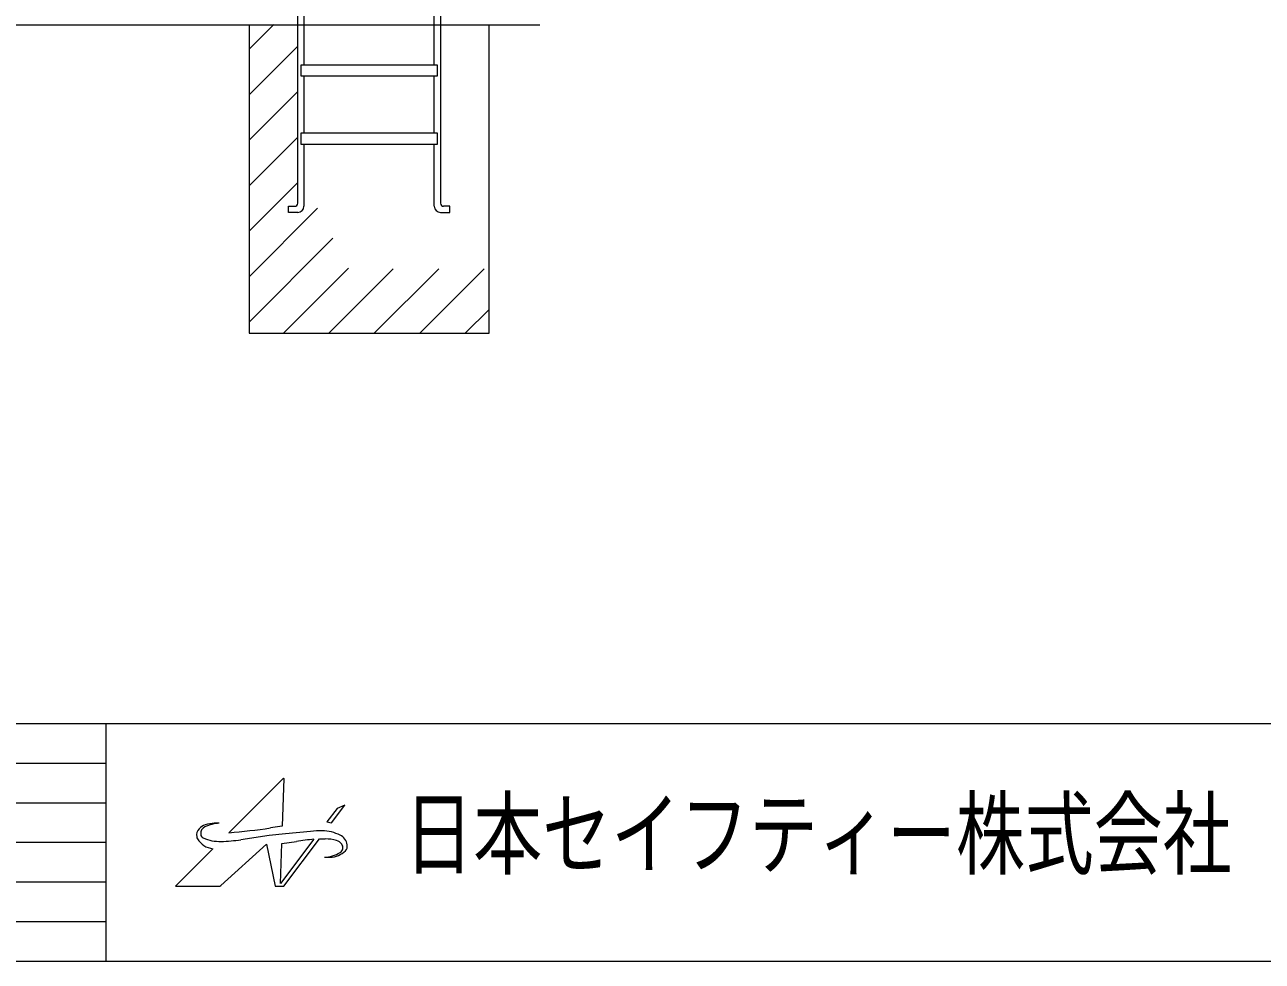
# Model space of a CAD drawing. Units: millimetres, scale not verified. Extents: x -9305 to 9305, y -6415 to 6415.
# Drawn here: x -2166 to 1442, y -6415 to -3684 of the extents above; entities that cross this region are included whole.
import ezdxf
from ezdxf.enums import TextEntityAlignment as Align

# ---------------------------------------------------------------- set-up
doc = ezdxf.new("R2010")
doc.units = ezdxf.units.MM
doc.header["$LTSCALE"] = 40
for name, color, linetype, lineweight in [('0-4_CYG-63', 7, 'Continuous', 9), ('0-A_ﾛｺﾞ', 5, 'Continuous', 9), ('0-B_図面枠', 7, 'Continuous', 9)]:
    doc.layers.add(name, color=color, linetype=linetype, lineweight=lineweight)
doc.styles.add('ＭＳ ゴシック', font='')
doc.styles.get('ＭＳ ゴシック').set_extended_font_data('MS Gothic')

msp = doc.modelspace()

# ---------------------------------------------------------------- linework, layer by layer
at = {"layer": '0-4_CYG-63'}
for p, q in [((-1369.98, -4204.76), (-1369.98, -3636.65)), ((-1352.07, -3636.65), (-1352.07, -3801.81)), ((-972, -3801.81), (-972, -3636.66)), ((-954.09, -3636.66), (-954.09, -4204.76)), ((-8062.68, -3684.4), (-664.56, -3684.4)), ((-1512.25, -3684.08), (-1512.25, -4584.08)), ((-1512.25, -3756), (-1440.33, -3684.08)), ((-812.25, -4584.08), (-812.25, -3684.4)), ((-1512.25, -3888.59), (-1371.25, -3747.59)), ((-963.04, -3801.81), (-1361.02, -3801.81)), ((-1361.02, -3801.81), (-1361.02, -3833.64)), ((-963.04, -3833.64), (-963.04, -3801.81)), ((-1361.02, -3833.64), (-963.04, -3833.64)), ((-1352.07, -3833.64), (-1352.07, -4000.8)), ((-972, -4000.8), (-972, -3833.64)), ((-1512.25, -4021.17), (-1371.25, -3880.17)), ((-963.04, -4000.8), (-1361.02, -4000.8)), ((-1361.02, -4000.8), (-1361.02, -4032.63)), ((-963.04, -4032.63), (-963.04, -4000.8)), ((-1512.25, -4153.75), (-1371.25, -4012.75)), ((-1361.02, -4032.63), (-963.04, -4032.63)), ((-1352.07, -4032.63), (-1352.07, -4213.71)), ((-972, -4213.71), (-972, -4032.63)), ((-1512.25, -4286.34), (-1371.25, -4145.34)), ((-1512.25, -4418.92), (-1312.66, -4219.32)), ((-1396.84, -4231.62), (-1396.84, -4213.71)), ((-1396.84, -4213.71), (-1378.93, -4213.71)), ((-927.23, -4213.71), (-945.14, -4213.71)), ((-927.23, -4231.62), (-927.23, -4213.71)), ((-1369.98, -4231.62), (-1396.84, -4231.62)), ((-954.09, -4231.62), (-927.23, -4231.62)), ((-1512.25, -4551.5), (-1267.46, -4306.72)), ((-1412.25, -4584.08), (-1222.27, -4394.11)), ((-1279.67, -4584.08), (-1091.67, -4396.08)), ((-1147.08, -4584.08), (-959.08, -4396.08)), ((-1014.5, -4584.08), (-826.5, -4396.08)), ((-881.92, -4584.08), (-812.25, -4514.41)), ((-1512.25, -4584.08), (-812.25, -4584.08))]:
    msp.add_line(p, q, dxfattribs=at)
for centre, radius, start, end in [((-1378.93, -4204.76), 8.96, 270, 0), ((-1369.98, -4213.71), 17.91, 270, 0), ((-954.09, -4213.71), 17.91, 180, 270), ((-945.14, -4204.76), 8.96, 180, 270)]:
    msp.add_arc(centre, radius, start, end, dxfattribs=at)
at = {"layer": '0-A_ﾛｺﾞ'}
for p, q in [((-1599.3, -6012.31), (-1602.66, -6012.13)), ((-1416.66, -6071.4), (-1374.27, -6065.41)), ((-1292.42, -6111.75), (-1275.78, -6111.7))]:
    msp.add_line(p, q, dxfattribs=at)
for points in [[(-1571.03, -6040.13), (-1411.29, -5881), (-1410.88, -5882.13), (-1415.22, -6021.44), (-1449.97, -6026.36)], [(-1618.23, -6086.96), (-1726.9, -6195.59), (-1726.42, -6195.73), (-1597.28, -6195.84), (-1594.28, -6193.88), (-1461.54, -6073.92), (-1435.75, -6195.88), (-1411.14, -6195.88), (-1306.97, -6058.39), (-1289.93, -6058.32)], [(-1333, -6036.4), (-1405.76, -6043.02), (-1453.7, -6048.75), (-1535.88, -6060.66)], [(-1322.85, -6059.28), (-1420.43, -6188.15), (-1416.66, -6071.4)]]:
    msp.add_lwpolyline(points, dxfattribs=at)
msp.add_lwpolyline([(-1285.14, -6008.65), (-1271.6, -6011.22), (-1232.77, -5959.87), (-1255.38, -5969.51)], close=True, dxfattribs=at)
for centre, radius, start, end in [((-1627.38, -6057.21), 41.62, 107.54618, 137.3376), ((-1631.72, -6042.8), 21.61, 114.83245, 184.93336), ((-1589.68, -6133.65), 121.72, 94.53365, 114.83245), ((-1603.12, -6133.94), 122.09, 94.87761, 107.54618), ((-1606.93, -6089.33), 77.32, 86.83781, 94.87761), ((-1637.9, -6047.52), 27.31, 137.3376, 189.71275), ((-1648.37, -6049.31), 16.69, 189.71275, 211.14694), ((-1610.3, -6026.3), 61.18, 211.14694, 262.55517), ((-1640.43, -6043.55), 12.87, 184.93336, 245.82613), ((-1597.15, -5947.14), 118.55, 245.82613, 271.56003), ((-1607.52, -5566.39), 499.43, 271.56003, 278.24678), ((-1763.17, -3812.4), 2236, 274.92935, 278.0518), ((-1763.17, -3812.4), 2236, 274.92935, 278.0518), ((-1206.44, -7254.79), 1201.16, 95.56117, 98.03149), ((-1302.57, -6305.44), 270.76, 89.15854, 96.45212), ((-1300.39, -6156.66), 121.96, 63.69068, 89.15854), ((-1289.5, -6171.45), 113.12, 73.31829, 90.21697), ((-1262.98, -6080.99), 37.55, 8.17288, 63.69068), ((-1294.8, -6021.07), 90.71, 271.50312, 302.01879), ((-1275.94, -6049.68), 62.02, 270.14682, 315.9742), ((-1265.32, -6090.77), 28.9, 36.42787, 73.31829), ((-1255.67, -6083.64), 16.9, 302.01879, 36.42787), ((-1246.06, -6078.56), 20.46, 315.9742, 8.17288)]:
    msp.add_arc(centre, radius, start, end, dxfattribs=at)
at = {"layer": '0-B_図面枠'}
for p, q in [((-9304.61, -5721.47), (9304.61, -5721.47)), ((-1930.27, -5721.47), (-1930.27, -6414.98)), ((-9304.61, -5837.05), (-1930.27, -5837.05)), ((-7062.26, -5952.64), (-1930.27, -5952.64)), ((-7062.26, -6068.22), (-1930.27, -6068.22)), ((-7062.26, -6183.81), (-1930.27, -6183.81)), ((-7062.26, -6299.39), (-1930.27, -6299.39))]:
    msp.add_line(p, q, dxfattribs=at)
msp.add_lwpolyline([(-9304.61, -6414.98), (9304.61, -6414.98), (9304.61, 6414.98), (-9304.61, 6414.98)], dxfattribs=at)

# ---------------------------------------------------------------- texts
at = {"layer": '0-A_ﾛｺﾞ', "color": 7, "style": 'ＭＳ ゴシック', "width": 0.75}
msp.add_text('日本セイフティー株式会社', height=196.5, dxfattribs=at).set_placement((-1059.46, -6200.01), align=Align.BOTTOM_LEFT)

doc.saveas('drawing.dxf')
